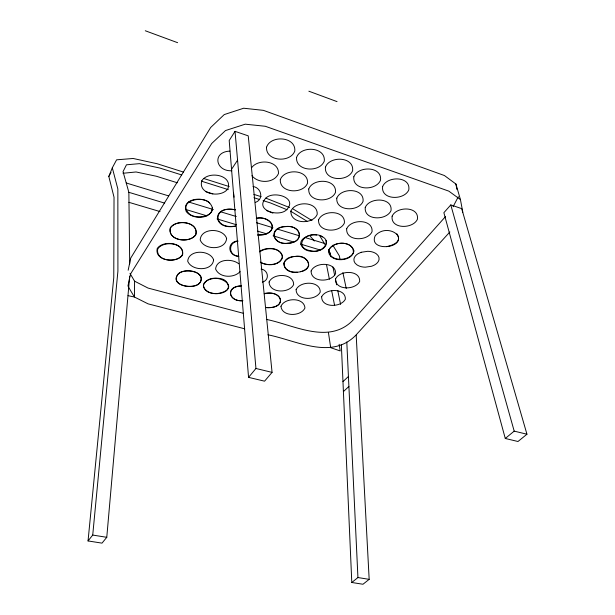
<?xml version="1.0" encoding="UTF-8"?>
<svg xmlns="http://www.w3.org/2000/svg" width="615" height="615" viewBox="0 0 615 615"><rect width="100%" height="100%" fill="white"/><g stroke="black" fill="none" stroke-linecap="round" stroke-linejoin="round"><path stroke-width="0.92" d="M129.996 273.375L134.577 281.178L134.431 297.022L148.061 303.848L244.685 328.802M233.592 193.187L234.077 197.169M183.585 172.108L157.133 163.736L133.163 158.478L116.596 159.823L112.307 167.826L108.824 176.482L114.029 197.246L113.775 277.511L88.045 540.939L102.005 543.137L106.772 537.31L129.68 276.227M88.045 540.939L92.727 535.065L117.911 271.2L117.849 188.997L112.307 167.826M128.158 270.254L130.741 258.062L210.684 127.474L224.244 114.575L243.671 108.232L263.412 110.354L444.422 175.536L455.907 184.016L460.435 199.583L462.811 212.26M127.92 286.152L130.534 273.998L211.721 143.48L225.505 130.557L245.247 124.176L265.303 126.275L448.819 191.134L460.435 199.583M329.271 254.587L330.086 252.996L328.648 250.597M453.071 206.74L458.313 196.715M108.824 176.482L111.008 172.392M235.03 131.349L229.195 140.528L248.56 377.364L264.565 381.177L272.068 372.382L248.229 135.853L235.03 131.349L255.948 368.477L248.56 377.364M231.548 169.333L237.567 160.146M450.795 204.918L443.876 212.705L505.276 438.48L517.984 441.501L526.955 434.221L461.696 208.631L450.795 204.918L514.194 431.123L526.955 434.221M445.583 216.503L353.156 320.015C329.125 345.069 294.385 325.135 266.795 319.5M449.857 231.97L355.785 335.267C331.208 360.329 296.023 340.31 267.917 334.806M251.743 167.572C258.269 158.493 279.218 160.569 278.457 173.584C274.159 183.462 258.177 183.754 251.927 175.713M178.465 273.683C168.418 285.006 192.603 290.142 199.091 283.684C208.785 272.345 184.977 267.364 178.481 273.675C168.564 285.791 195.193 290.58 200.621 281.908C204.242 270.8 185.699 268.063 178.765 273.506M265.811 198.122C254.187 210.307 278.887 217.433 286.536 209.838C298.467 197.661 273.46 190.327 265.811 198.122L289.565 207.547M257.793 235.084C278.603 236.268 275.574 215.265 256.263 218.21M240.111 271.653C233.915 278.326 219.478 278.003 215.596 269.055C216.457 258.692 232.216 258.408 238.781 263.774M342.97 381.631L348.428 376.472M343.408 391.578L348.905 386.466M505.276 438.48L514.194 431.123M341.34 344.485L351.795 582.49L357.938 577.547L369.169 579.345L356.185 335.144M369.169 579.345L362.973 584.25L351.795 582.49M259.761 251.904C266.395 246.669 282.208 247.461 282.485 257.908C279.156 265.503 268.424 266.141 261.721 262.897A12.684 8.441 -6.2 0 1 260.329 262.098M269.193 232.286L264.319 234.484L257.662 234.938M269.385 232.163C278.787 224.667 264.289 215.442 256.463 218.479M255.286 202.427C264.119 199.591 261.452 187.69 253.049 186.491M259.653 251.343C266.433 246.753 279.41 247.015 282.423 255.863C281.401 265.219 268.163 266.187 261.283 262.728M262.344 282.154C269.947 280.179 268.44 270.016 261.106 269.055M145.286 30.758L177.612 42.689M237.997 241.264C228.08 242.033 228.265 255.325 238.051 256.163M237.828 240.849C226.251 242.279 227.842 255.825 238.82 256.401M308.868 91.205L337.035 101.613M229.895 151.098C211.821 151.851 215.473 171.616 231.832 170.747M264.319 293.77C283.277 289.488 287.605 309.091 266.318 307.608M287.951 243.271C304.825 242.618 302.019 224.79 285.691 226.481C267.802 227.089 271.738 245.431 287.951 243.271C272.122 245.17 268.309 227.365 285.737 226.628C301.296 224.683 305.309 242.264 288.204 243.232M241.134 286.006C225.72 286.482 228.265 301.658 242.471 300.743M300.358 271.722C315.041 269.255 307.746 253.949 295.431 256.409C278.418 256.916 281.524 274.059 297.26 272.161M235.683 225.982C212.621 230.371 211.691 204.972 235.407 209.838M235.537 226.205C212.037 230.633 211.191 204.787 235.307 209.769M386.466 246.661C413.703 240.988 388.188 221.146 375.219 235.737C367.732 252.25 407.115 248.737 396.875 233.815M241.195 285.837C225.005 286.306 228.326 302.003 242.917 300.689M264.281 293.524C282.762 289.481 287.574 308.599 266.603 307.615M123.008 173.269L136.053 171.969L156.364 176.251L177.32 182.778M316.687 235.084C303.249 232.247 293.809 248.598 311.444 250.851C321.983 253.887 334.176 239.988 319.623 235.637M92.727 535.065L106.772 537.31M128.02 295.661L134.431 297.022L128.389 286.928M255.948 368.477L272.068 372.382M243.594 313.366L148.023 288.058L134.577 281.178M128.85 202.304L160.038 211.575M181.725 174.96L159.823 168.049L139.49 163.644L126.459 164.805L123.038 171.654L128.858 192.318L164.689 203.119M185.822 209.492L206.955 215.865M217.064 218.917L236.36 224.736M257.493 231.109L266.679 233.877M273.114 235.814L293.332 241.91M300.681 244.124L319.977 249.944M126.229 182.978L168.418 195.839M188.59 201.997L213.359 209.546M220.693 211.791L236.283 216.542M256.463 222.699L272.968 227.735M277.557 229.134L299.567 235.845M305.071 237.521L324.328 243.394M205.556 191.572L212.844 193.84M201.797 181.287L228.303 189.643M253.934 197.73L259.422 199.46M263.089 200.613L270.408 202.927L287.074 209.738M203.65 178.465L229.211 186.568M253.88 194.378L261.19 196.692M266.756 210.638L272.883 213.128M322.498 236.875C314.534 230.402 291.279 239.604 305.063 249.49C312.174 253.749 328.556 251.035 326.058 240.373M293.071 208.985L311.99 220.547M290.588 211.168L306.947 221.192M209.684 203.05C202.658 195.147 177.512 200.805 188.767 213.336C195.801 220.985 220.539 215.565 209.684 203.05C202.719 195.785 181.048 198.814 186.237 211.529C192.303 219.924 212.267 219.716 212.436 207.317M309.614 235.491L314.388 241.018M332.846 245.247L339.288 255.771L340.08 259.507M319.669 235.614L325.773 245.792M342.863 272.576L346.245 288.45M330.086 252.996L330.847 256.739M332.953 267.025L334.675 275.443M335.444 279.187L336.589 284.799M337.735 290.411L340.61 304.44M326.457 264.45L329.394 279.248M331.723 290.933L334.545 305.125M455.907 184.016L456.937 189.458M339.165 344.285L340.21 350.927L330.709 347.713L328.418 332.492M346.799 341.978L357.938 577.547M128.858 192.318L129.711 263.904M203.573 284.86C202.919 298.483 236.813 295.492 226.382 281.67C219.417 273.344 192.649 281.509 208.147 291.841A14.199 9.194 -3.6 0 0 217.303 293.586C246.377 288.481 211.591 267.809 203.573 284.86M213.613 259.814C212.498 271.561 191.634 271.2 187.713 261.244C188.536 249.321 209.9 249.636 213.613 259.814M280.955 306.285C281.931 316.963 300.943 316.74 304.948 308C304.225 297.183 284.799 297.368 280.955 306.285M226.62 238.382C225.643 250.574 204.08 250.374 200.198 239.935C200.867 227.558 222.953 227.711 226.62 238.382M266.526 147.216C265.657 161.468 290.28 163.221 294.8 151.036C296.053 136.592 270.823 134.739 266.526 147.216M269.093 282.016C269.324 293.378 289.311 293.601 293.655 284.576C293.709 273.083 273.275 272.799 269.093 282.016M283.953 263.128C284.03 274.797 304.364 274.959 308.699 265.726C309.084 253.872 288.043 253.572 283.953 263.128M280.286 179.665C279.541 193.248 303.049 194.463 307.546 183.162C308.638 169.402 284.576 168.103 280.286 179.665M290.895 211.214C290.311 224.144 312.735 224.89 317.202 214.397C318.116 201.313 295.169 200.475 290.895 211.214M296.568 157.386C295.431 171.508 319.739 172.853 324.289 161.099C325.796 146.793 300.904 145.348 296.568 157.386M296.107 289.611C296.107 300.889 315.895 300.82 320.231 292.102C320.507 280.694 300.289 280.701 296.107 289.611M308.753 188.966C307.769 202.435 330.993 203.281 335.506 192.364C336.843 178.727 313.073 177.789 308.753 188.966M311.113 270.969C310.806 282.677 331.247 282.654 335.613 273.614C336.213 261.767 315.326 261.729 311.113 270.969M318.57 219.916C317.747 232.739 339.926 233.154 344.392 223.014C345.545 210.046 322.86 209.538 318.57 219.916M325.42 167.157C324.028 181.156 348.044 182.117 352.61 170.762C354.363 156.594 329.778 155.534 325.42 167.157M321.645 296.791C321.43 307.984 341.041 307.654 345.361 299.213C345.853 287.897 325.827 288.166 321.645 296.791M328.702 250.128C327.849 262.982 352.349 262.582 353.971 250.843C350.927 240.465 333.284 241.057 328.702 250.128M336.797 198.13C335.559 211.468 358.53 211.975 363.042 201.428C364.626 187.921 341.133 187.329 336.797 198.13M335.575 278.933C335.06 290.534 355.293 290.249 359.652 281.493C360.452 269.77 339.78 269.985 335.575 278.933M353.817 176.782C352.18 190.635 375.919 191.242 380.493 180.28C382.499 166.258 358.199 165.55 353.817 176.782M346.683 228.757C345.615 241.457 367.555 241.557 372.021 231.763C373.42 218.917 350.981 218.74 346.683 228.757M365.256 207.432C363.773 220.639 386.497 220.808 391.009 210.63C392.839 197.261 369.6 197 365.256 207.432M329.002 249.775C327.98 261.79 348.851 261.959 353.302 252.85C354.647 240.734 333.307 240.542 329.002 249.775M382.63 186.545C380.739 200.252 404.216 200.513 408.783 189.935C411.043 176.059 387.027 175.698 382.63 186.545M392.124 216.203C390.394 229.287 412.896 229.157 417.401 219.309C419.468 206.087 396.467 206.125 392.124 216.203M157.686 249.044C155.48 261.214 176.905 263.681 182.57 255.01C185.038 242.571 163.283 239.704 157.24 248.491C154.288 260.898 176.197 263.72 182.209 255.11C185.546 242.787 163.152 240.073 157.686 249.044M170.378 228.034C167.326 240.819 189.789 243.855 195.831 234.761C199.214 221.861 176.42 218.563 170.332 227.804C166.988 240.611 189.543 243.778 195.685 234.761C199.368 221.892 176.236 218.694 170.378 228.034M201.82 180.779C197.53 194.486 221.561 198.53 227.996 188.544C232.662 174.752 208.131 170.532 201.82 180.779M361.22 252.281L358.414 253.526A10.632 6.911 -10.6 0 0 353.925 259.13L354.071 261.19L355.063 263.112L356.831 264.773A14.56 9.463 -10.8 0 0 365.325 267.187L371.714 266.218L374.497 265.011A10.616 6.88 -10.8 0 0 379.055 259.484L378.971 257.424L378.025 255.479L376.288 253.787A14.506 9.402 -10.6 0 0 367.716 251.297L361.22 252.281"/></g></svg>
